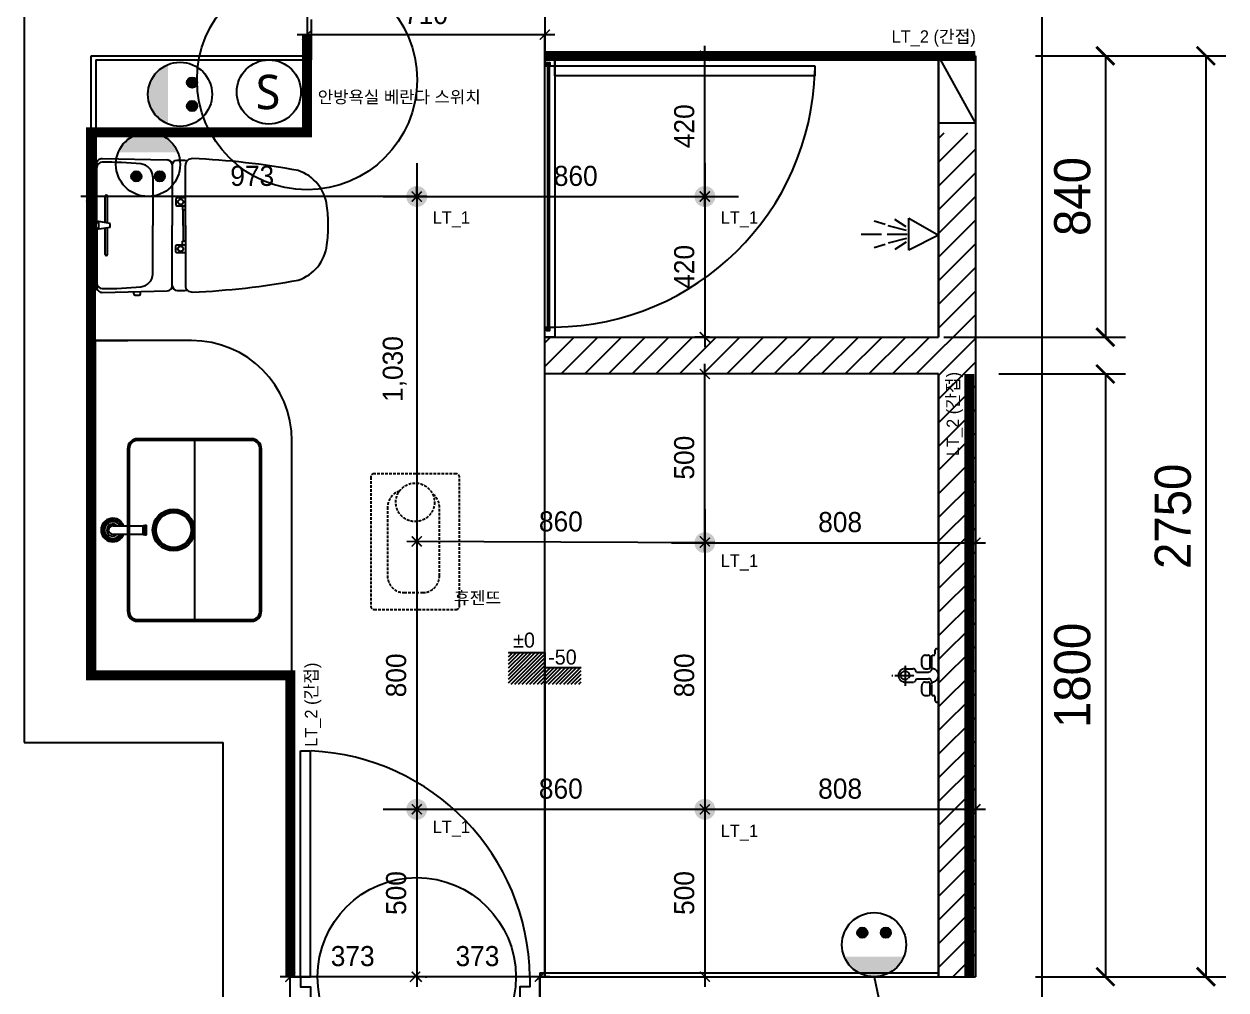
# Model space of a CAD drawing. Header units: millimetres. Extents: x 217202 to 745838, y -6815 to 171372.
# Drawn here: x 364929 to 368518, y 34247 to 37131 of the extents above; entities that cross this region are included whole.
import ezdxf
from ezdxf.enums import TextEntityAlignment as Align

# ---------------------------------------------------------------- set-up
doc = ezdxf.new("R2010")
doc.units = ezdxf.units.MM
doc.header["$PDMODE"] = 3
for name, pattern in [('DASHED', [0.75, 0.5, -0.25]), ('DH-HID2', [1.2, 0.8, -0.4]), ('HIDDEN', [0.375, 0.25, -0.125])]:
    doc.linetypes.add(name, pattern=pattern)
doc.layers.get('DEFPOINTS').update_dxf_attribs({"color": 248})
for name, color, linetype in [('03-WAL NEW', 3, 'Continuous'), ('06-FUR', 6, 'Continuous'), ('06-LIGHT', 4, 'Continuous'), ('07-DIM', 5, 'Continuous'), ('BATH', 4, 'Continuous'), ('C-WALL1', 2, 'Continuous'), ('CO-BATH', 6, 'Continuous'), ('FIN', 2, 'Continuous'), ('FU-FURM', 251, 'DH-HID2'), ('FUR', 8, 'DASHED'), ('HAT', 5, 'Continuous'), ('HL', 6, 'HIDDEN'), ('RC-LIGHT', 7, 'Continuous'), ('TOILET-1', 6, 'Continuous'), ('도면층4', 4, 'Continuous'), ('도면층5', 5, 'Continuous'), ('설비', 140, 'Continuous')]:
    doc.layers.add(name, color=color, linetype=linetype)
doc.styles.add('HY 울릉도 L', font='')
doc.styles.get("Standard").update_dxf_attribs({"font": ''})
doc.styles.add('YOURNAME', font='HY울릉도M.TTF')
doc.styles.add('코레일둥고', font='Korail_Round_Gothic_Medium.ttf')
doc.styles.get('HY 울릉도 L').set_extended_font_data('HY울릉도L')
doc.styles.get('Standard').set_extended_font_data('Haan YGodic 230')
doc.linetypes.add('ZIGZAG', pattern='A,0.0001,-0.2,[131,ltypeshp.shx,S=0.2,R=0,X=-0.2,Y=0],-0.4,[131,ltypeshp.shx,S=0.2,R=180,X=0.2,Y=0],-0.2', length=0.8001)
doc.dimstyles.new('30', dxfattribs={"dimscale": 30, "dimtxt": 2, "dimasz": 1, "dimexe": 1, "dimexo": 1, "dimgap": 1, "dimtad": 1, "dimdec": 0, "dimrnd": 0.05, "dimdsep": 46, "dimlunit": 6, "dimtxsty": 'HY 울릉도 L', "dimblk": 'ARCHTICK', "dimcen": 2.5, "dimdle": 1, "dimclrd": 133, "dimclre": 133, "dimclrt": 30, "dimadec": 0, "dimazin": 0, "dimtfac": 1, "dimtdec": 0, "dimtix": 1, "dimtmove": 2, "dimatfit": 3, "dimldrblk": 'ARCHTICK', "dimfxl": 1, "dimlwd": -1, "dimlwe": -1, "dimarcsym": 0})
doc.dimstyles.new('YOURNAME-60', dxfattribs={"dimscale": 60, "dimtxt": 1.8, "dimasz": 0.9, "dimexe": 1, "dimexo": 3, "dimgap": 0.7, "dimtad": 1, "dimdec": 0, "dimzin": 0, "dimdsep": 46, "dimtxsty": 'YOURNAME', "dimblk": 'ARCHTICK', "dimcen": 0, "dimclrd": 1, "dimclre": 1, "dimclrt": 7, "dimadec": 0, "dimazin": 0, "dimtfac": 1, "dimtdec": 0, "dimtix": 1, "dimtmove": 2, "dimatfit": 3, "dimldrblk": 'ARCHTICK', "dimfxl": 1, "dimtolj": 1, "dimtzin": 0, "dimarcsym": 0})

# ---------------------------------------------------------------- blocks, each defined once
blk = doc.blocks.new('A$C4B2D31F0')
at = {"layer": 'FIN', "color": 4}
for p, q in [((185, 690.9), (20.4, 690.9)), ((37.2, 692.3), (24.7, 692.3)), ((37.2, 692.3), (49.7, 692.3)), ((200.9, 690.9), (365.5, 690.9)), ((47.7, 523.7), (192.9, 523.7)), ((338.2, 523.7), (192.9, 523.7)), ((12.6, 465.9), (192.9, 465.9)), ((373.3, 465.9), (192.9, 465.9)), ((192.9, 426.6), (13.7, 426.6)), ((192.9, 426.6), (372.2, 426.6))]:
    blk.add_line(p, q, dxfattribs=at)
for points in [[(20.4, 690.9), (7.9, 690.9, 0.421209), (-7.1, 675.5), (-2.4, 480.5, 0.001659)], [(365.5, 690.9), (378, 690.9, -0.421209), (392.9, 675.5), (388.3, 480.5, -0.001659)], [(12.6, 465.9, 0.371724), (-1.8, 451.2, 0.003515), (-1, 420.3, 0.320541)], [(373.3, 465.9, -0.371724), (387.7, 451.2, -0.003515), (386.9, 420.3, -0.320541)]]:
    blk.add_lwpolyline(points, format="xyb", dxfattribs=at)
for centre, radius, start, end in [((20.4, 674.9), 16, 90, 179.3116), ((24.7, 707.3), 15, 180, 270), ((49.7, 707.3), 15, 270, 0), ((365.5, 674.9), 16, 0.6884, 90), ((1004.3, 663.1), 1000, 179.3116, 185.9437), ((-618.4, 663.1), 1000, 354.0563, 0.6884), ((49.4, 563.7), 40, 185.9437, 267.5129), ((336.5, 563.7), 40, 272.4871, 354.0563), ((12.6, 480.9), 15, 181.3651, 270), ((373.3, 480.9), 15, 270, 358.6349), ((13.7, 406.6), 20, 90, 182.3333), ((2197.7, 495.6), 2205.9, 182.3333, 190.6081), ((-1811.8, 495.6), 2205.9, 349.3919, 357.6667), ((372.2, 406.6), 20, 357.6667, 90), ((148.7, 128.9), 125.5, 198.2964, 263.4241), ((237.2, 128.9), 125.5, 276.5759, 341.7036), ((192.9, 405.9), 405.9, 261.6993, 270), ((192.9, 405.9), 405.9, 270, 278.3007)]:
    blk.add_arc(centre, radius, start, end, dxfattribs=at)
at = {"layer": 'HL', "linetype": 'Continuous'}
for p, q in [((168.9, 697.3), (168.9, 707.3)), ((168.9, 697.3), (216.9, 697.3)), ((186, 692.5), (180.6, 697.3)), ((181.6, 685.5), (186, 692.5)), ((187, 651.2), (181.6, 685.5)), ((181.6, 685.5), (204.3, 685.5)), ((186, 692.5), (199.9, 692.5)), ((198.9, 651.2), (204.3, 685.5)), ((199.9, 692.5), (205.3, 697.3)), ((204.3, 685.5), (199.9, 692.5)), ((216.9, 697.3), (216.9, 707.3)), ((106.4, 666.3), (184.4, 666.3)), ((106.4, 659.3), (185.5, 659.3)), ((187, 651.2), (198.9, 651.2)), ((200.4, 659.3), (279.4, 659.3)), ((201.4, 666.3), (279.4, 666.3)), ((-16, 576.9), (-16, 564.8)), ((-12, 580.9), (-4.8, 580.9)), ((-12, 560.8), (-4.3, 560.8)), ((192.9, 433.7), (146.6, 433.7)), ((192.9, 433.7), (239.3, 433.7))]:
    blk.add_line(p, q, dxfattribs=at)
for points in [[(110.4, 426.6), (110.4, 450.8, -0.414214), (114.4, 454.8), (130.9, 454.8, -0.414214), (134.9, 450.8), (134.9, 435.2), (134.9, 426.6)], [(134.9, 435.2), (144.6, 435.2, -0.414214), (146.6, 433.2), (146.6, 426.6)], [(251, 435.2), (241.3, 435.2, 0.414214), (239.3, 433.2), (239.3, 426.6)], [(275.5, 426.6), (275.5, 450.8, 0.414214), (271.5, 454.8), (255, 454.8, 0.414214), (251, 450.8), (251, 435.2), (251, 426.6)]]:
    blk.add_lwpolyline(points, format="xyb", dxfattribs=at)
for centre in [(122.9, 440.9), (262.9, 440.9)]:
    blk.add_circle(centre, 8, dxfattribs=at)
for centre, radius, start, end in [((106.4, 662.8), 3.5, 90, 270), ((279.4, 662.8), 3.5, 270, 90), ((-12, 576.9), 4, 90, 180), ((-12, 564.8), 4, 180, 270)]:
    blk.add_arc(centre, radius, start, end, dxfattribs=at)
blk = doc.blocks.new('_ArchTick')
at = {"color": 0, "linetype": 'ByBlock', "const_width": 0.15}
blk.add_lwpolyline([(-0.5, -0.5), (0.5, 0.5)], dxfattribs=at)
blk = doc.blocks.new('*D686')
at = {"layer": 'DEFPOINTS', "color": 0, "transparency": 16777216}
for p in [(366469.4, 34286.4), (367769.7, 34286.4), (366469.4, 33857.8)]:
    blk.add_point(p, dxfattribs=at)
at = {"layer": 'HAT', "color": 1, "lineweight": -2, "transparency": 16777216}
for p, q in [((366469.4, 34106.4), (366469.4, 33797.8)), ((367769.7, 34106.4), (367769.7, 33797.8)), ((367769.7, 33857.8), (366469.4, 33857.8))]:
    blk.add_line(p, q, dxfattribs=at)
at = {"layer": 'HAT', "color": 1, "lineweight": -2, "transparency": 16777216, "xscale": 54, "yscale": 54, "zscale": 54, "rotation": 180}
blk.add_blockref('_ArchTick', (366469.4, 33857.8), dxfattribs=at)
at = {"layer": 'HAT', "color": 1, "lineweight": -2, "transparency": 16777216, "xscale": 54, "yscale": 54, "zscale": 54}
blk.add_blockref('_ArchTick', (367769.7, 33857.8), dxfattribs=at)
at = {"layer": 'HAT', "color": 7, "transparency": 16777216, "insert": (367119.6, 33956), "char_height": 108, "attachment_point": 5, "style": 'YOURNAME'}
blk.add_mtext('\\A1;1300', dxfattribs=at)
blk = doc.blocks.new('*D687')
at = {"layer": 'DEFPOINTS', "color": 0, "transparency": 16777216}
for p in [(365724.4, 34286.4), (366469.4, 34286.4), (365724.4, 33857.8)]:
    blk.add_point(p, dxfattribs=at)
at = {"layer": 'HAT', "color": 1, "lineweight": -2, "transparency": 16777216}
for p, q in [((365724.4, 34106.4), (365724.4, 33797.8)), ((366469.4, 34106.4), (366469.4, 33797.8)), ((366469.4, 33857.8), (365724.4, 33857.8))]:
    blk.add_line(p, q, dxfattribs=at)
at = {"layer": 'HAT', "color": 1, "lineweight": -2, "transparency": 16777216, "xscale": 54, "yscale": 54, "zscale": 54, "rotation": 180}
blk.add_blockref('_ArchTick', (365724.4, 33857.8), dxfattribs=at)
at = {"layer": 'HAT', "color": 1, "lineweight": -2, "transparency": 16777216, "xscale": 54, "yscale": 54, "zscale": 54}
blk.add_blockref('_ArchTick', (366469.4, 33857.8), dxfattribs=at)
at = {"layer": 'HAT', "color": 7, "transparency": 16777216, "insert": (366096.9, 33954.9), "char_height": 108, "attachment_point": 5, "style": 'YOURNAME'}
blk.add_mtext('\\A1;745', dxfattribs=at)
blk = doc.blocks.new('*D633')
at = {"layer": '06-FUR', "color": 133, "transparency": 16777216}
for p, q in [((365774.4, 37129.5), (365774.4, 37129.5)), ((366484.4, 37115.4), (366484.4, 37069.5)), ((366514.4, 37099.5), (365744.4, 37099.5))]:
    blk.add_line(p, q, dxfattribs=at)
at = {"layer": 'DEFPOINTS', "color": 0, "transparency": 16777216}
for p in [(366484.4, 37145.4), (365774.4, 37099.5), (365774.4, 37099.5)]:
    blk.add_point(p, dxfattribs=at)
at = {"layer": '06-FUR', "color": 133, "transparency": 16777216, "xscale": 30, "yscale": 30, "zscale": 30, "rotation": 180}
blk.add_blockref('_ArchTick', (365774.4, 37099.5), dxfattribs=at)
at = {"layer": '06-FUR', "color": 133, "transparency": 16777216, "xscale": 30, "yscale": 30, "zscale": 30}
blk.add_blockref('_ArchTick', (366484.4, 37099.5), dxfattribs=at)
at = {"layer": '06-FUR', "color": 30, "transparency": 16777216, "insert": (366129.4, 37160.8), "char_height": 60, "attachment_point": 5, "style": 'HY 울릉도 L'}
blk.add_mtext('710', dxfattribs=at)
blk = doc.blocks.new('AC-8')
at = {"layer": 'BATH'}
for p, q in [((-50.8, 54), (-0.1, 142.7)), ((-0.1, 142.7), (45.4, 54)), ((45.4, 54), (-50.8, 54)), ((-24.7, 46.5), (-46.3, 12.2)), ((-13.5, 47.3), (-27.7, -7.9)), ((-1.6, 49.5), (-1.6, -10.8)), ((10.4, 47.3), (24.5, -7.9)), ((21.6, 46.5), (43.2, 12.2)), ((-31.4, -16.2), (-41.1, -49)), ((-1.6, -27.3), (-1.6, -88.5)), ((28.3, -16.2), (38, -49))]:
    blk.add_line(p, q, dxfattribs=at)
blk = doc.blocks.new('*D634')
at = {"layer": 'DEFPOINTS', "color": 0, "transparency": 16777216}
for p in [(367769.7, 37036.4), (367769.7, 34286.4), (368457.9, 34286.4)]:
    blk.add_point(p, dxfattribs=at)
at = {"layer": 'HAT', "color": 1, "lineweight": -2, "transparency": 16777216}
for p, q in [((367949.7, 37036.4), (368517.9, 37036.4)), ((368457.9, 37036.4), (368457.9, 34286.4)), ((367949.7, 34286.4), (368517.9, 34286.4))]:
    blk.add_line(p, q, dxfattribs=at)
at = {"layer": 'HAT', "color": 1, "lineweight": -2, "transparency": 16777216, "xscale": 54, "yscale": 54, "zscale": 54}
for p, rotation in [((368457.9, 37036.4), 90), ((368457.9, 34286.4), 270)]:
    blk.add_blockref('_ArchTick', p, dxfattribs=dict(at, rotation=rotation))
at = {"layer": 'HAT', "color": 7, "transparency": 16777216, "insert": (368359.8, 35661.4), "char_height": 108, "attachment_point": 5, "rotation": 90, "style": 'YOURNAME'}
blk.add_mtext('\\A1;2750', dxfattribs=at)
blk = doc.blocks.new('*D635')
at = {"layer": 'DEFPOINTS', "color": 0, "transparency": 16777216}
for p in [(367769.7, 37036.4), (367495.3, 36196.4), (368157.9, 36196.4)]:
    blk.add_point(p, dxfattribs=at)
at = {"layer": 'HAT', "color": 1, "lineweight": -2, "transparency": 16777216}
for p, q in [((367949.7, 37036.4), (368217.9, 37036.4)), ((368157.9, 37036.4), (368157.9, 36196.4)), ((367675.3, 36196.4), (368217.9, 36196.4))]:
    blk.add_line(p, q, dxfattribs=at)
at = {"layer": 'HAT', "color": 1, "lineweight": -2, "transparency": 16777216, "xscale": 54, "yscale": 54, "zscale": 54}
for p, rotation in [((368157.9, 37036.4), 90), ((368157.9, 36196.4), 270)]:
    blk.add_blockref('_ArchTick', p, dxfattribs=dict(at, rotation=rotation))
at = {"layer": 'HAT', "color": 7, "transparency": 16777216, "insert": (368059.7, 36616.4), "char_height": 108, "attachment_point": 5, "rotation": 90, "style": 'YOURNAME'}
blk.add_mtext('\\A1;840', dxfattribs=at)
blk = doc.blocks.new('*D636')
at = {"layer": 'DEFPOINTS', "color": 0, "transparency": 16777216}
for p in [(367659.7, 36086.4), (367769.7, 34286.4), (368157.9, 34286.4)]:
    blk.add_point(p, dxfattribs=at)
at = {"layer": 'HAT', "color": 1, "lineweight": -2, "transparency": 16777216}
for p, q in [((367839.7, 36086.4), (368217.9, 36086.4)), ((368157.9, 36086.4), (368157.9, 34286.4)), ((367949.7, 34286.4), (368217.9, 34286.4))]:
    blk.add_line(p, q, dxfattribs=at)
at = {"layer": 'HAT', "color": 1, "lineweight": -2, "transparency": 16777216, "xscale": 54, "yscale": 54, "zscale": 54}
for p, rotation in [((368157.9, 36086.4), 90), ((368157.9, 34286.4), 270)]:
    blk.add_blockref('_ArchTick', p, dxfattribs=dict(at, rotation=rotation))
at = {"layer": 'HAT', "color": 7, "transparency": 16777216, "insert": (368059.7, 35186.4), "char_height": 108, "attachment_point": 5, "rotation": 90, "style": 'YOURNAME'}
blk.add_mtext('\\A1;1800', dxfattribs=at)
blk = doc.blocks.new('egoo')
at = {"layer": '설비'}
h = blk.add_hatch(color=140, dxfattribs=at)
edge = h.paths.add_edge_path()
edge.add_arc((1015645.3, 443433.7), 22.3, 0, 360)
h = blk.add_hatch(color=140, dxfattribs=at)
edge = h.paths.add_edge_path()
edge.add_arc((1015747.7, 443433.7), 22.3, 0, 360)
h = blk.add_hatch(color=140, dxfattribs=at)
edge = h.paths.add_edge_path()
edge.add_line((1015826.3, 443329.1), (1015566.6, 443329.1))
edge.add_ellipse((1015696.5, 443381.5), major_axis=(99, 99), ratio=1, start_angle=156.9578, end_angle=293.0422)
at = {"layer": '설비', "color": 140}
for centre, radius in [((1015696.5, 443381.5), 140), ((1015645.3, 443433.7), 22.3), ((1015747.7, 443433.7), 22.3)]:
    blk.add_circle(centre, radius, dxfattribs=at)
blk = doc.blocks.new('ghehrth')
at = {"layer": '06-LIGHT'}
h = blk.add_hatch(color=256, dxfattribs=at)
h.dxf.hatch_style = 1
edge = h.paths.add_edge_path()
edge.add_arc((74745, 23106.8), 31.2, 270, 630)
at = {"color": 1, "linetype": 'Continuous'}
for p, q in [((74745, 23006.8), (74745, 23206.8)), ((74645, 23106.8), (74845, 23106.8))]:
    blk.add_line(p, q, dxfattribs=at)
blk = doc.blocks.new('*D643')
at = {"layer": '06-FUR', "color": 133, "transparency": 16777216}
for p, q in [((366101.9, 36646.3), (366101.9, 35556.4)), ((366131.9, 36616.3), (366131.9, 36616.3)), ((366131.9, 35586.4), (366131.9, 35586.4))]:
    blk.add_line(p, q, dxfattribs=at)
at = {"layer": 'DEFPOINTS', "color": 0, "transparency": 16777216}
for p in [(366101.9, 36616.3), (366101.9, 35586.4), (366101.9, 35586.4)]:
    blk.add_point(p, dxfattribs=at)
at = {"layer": '06-FUR', "color": 133, "transparency": 16777216, "xscale": 30, "yscale": 30, "zscale": 30}
for p, rotation in [((366101.9, 36616.3), 90), ((366101.9, 35586.4), 270)]:
    blk.add_blockref('_ArchTick', p, dxfattribs=dict(at, rotation=rotation))
at = {"layer": '06-FUR', "color": 30, "transparency": 16777216, "insert": (366035.9, 36101.3), "char_height": 60, "attachment_point": 5, "rotation": 90, "style": 'HY 울릉도 L'}
blk.add_mtext('1,030', dxfattribs=at)
blk = doc.blocks.new('*D690')
at = {"layer": '06-FUR', "color": 133, "transparency": 16777216}
for p, q in [((366101.9, 35616.4), (366101.9, 34756.4)), ((366131.9, 35586.4), (366131.9, 35586.4)), ((366131.9, 34786.4), (366131.9, 34786.4))]:
    blk.add_line(p, q, dxfattribs=at)
at = {"layer": 'DEFPOINTS', "color": 0, "transparency": 16777216}
for p in [(366101.9, 35586.4), (366101.9, 34786.4), (366101.9, 34786.4)]:
    blk.add_point(p, dxfattribs=at)
at = {"layer": '06-FUR', "color": 133, "transparency": 16777216, "xscale": 30, "yscale": 30, "zscale": 30}
for p, rotation in [((366101.9, 35586.4), 90), ((366101.9, 34786.4), 270)]:
    blk.add_blockref('_ArchTick', p, dxfattribs=dict(at, rotation=rotation))
at = {"layer": '06-FUR', "color": 30, "transparency": 16777216, "insert": (366040.6, 35186.4), "char_height": 60, "attachment_point": 5, "rotation": 90, "style": 'HY 울릉도 L'}
blk.add_mtext('800', dxfattribs=at)
blk = doc.blocks.new('*D691')
at = {"layer": '06-FUR', "color": 133, "transparency": 16777216}
for p, q in [((366101.9, 34816.4), (366101.9, 34256.4)), ((366131.9, 34786.4), (366131.9, 34786.4)), ((366126.9, 34286.4), (366131.9, 34286.4))]:
    blk.add_line(p, q, dxfattribs=at)
at = {"layer": 'DEFPOINTS', "color": 0, "transparency": 16777216}
for p in [(366101.9, 34786.4), (366096.9, 34286.4), (366101.9, 34286.4)]:
    blk.add_point(p, dxfattribs=at)
at = {"layer": '06-FUR', "color": 133, "transparency": 16777216, "xscale": 30, "yscale": 30, "zscale": 30}
for p, rotation in [((366101.9, 34786.4), 90), ((366101.9, 34286.4), 270)]:
    blk.add_blockref('_ArchTick', p, dxfattribs=dict(at, rotation=rotation))
at = {"layer": '06-FUR', "color": 30, "transparency": 16777216, "insert": (366040.6, 34536.4), "char_height": 60, "attachment_point": 5, "rotation": 90, "style": 'HY 울릉도 L'}
blk.add_mtext('500', dxfattribs=at)
blk = doc.blocks.new('*D692')
at = {"layer": '06-FUR', "color": 133, "transparency": 16777216}
for p, q in [((366962, 34816.5), (366962, 34256.4)), ((366992, 34786.5), (366992, 34786.5)), ((366992, 34286.4), (366992, 34286.4))]:
    blk.add_line(p, q, dxfattribs=at)
at = {"layer": 'DEFPOINTS', "color": 0, "transparency": 16777216}
for p in [(366962, 34786.5), (366962, 34286.4), (366962, 34286.4)]:
    blk.add_point(p, dxfattribs=at)
at = {"layer": '06-FUR', "color": 133, "transparency": 16777216, "xscale": 30, "yscale": 30, "zscale": 30}
for p, rotation in [((366962, 34786.5), 90), ((366962, 34286.4), 270)]:
    blk.add_blockref('_ArchTick', p, dxfattribs=dict(at, rotation=rotation))
at = {"layer": '06-FUR', "color": 30, "transparency": 16777216, "insert": (366900.7, 34536.5), "char_height": 60, "attachment_point": 5, "rotation": 90, "style": 'HY 울릉도 L'}
blk.add_mtext('500', dxfattribs=at)
blk = doc.blocks.new('*D693')
at = {"layer": '06-FUR', "color": 133, "transparency": 16777216}
for p, q in [((366962, 35616.5), (366962, 34756.5)), ((366992, 35586.5), (366992, 35586.5)), ((366992, 34786.5), (366992, 34786.5))]:
    blk.add_line(p, q, dxfattribs=at)
at = {"layer": 'DEFPOINTS', "color": 0, "transparency": 16777216}
for p in [(366962, 35586.5), (366962, 34786.5), (366962, 34786.5)]:
    blk.add_point(p, dxfattribs=at)
at = {"layer": '06-FUR', "color": 133, "transparency": 16777216, "xscale": 30, "yscale": 30, "zscale": 30}
for p, rotation in [((366962, 35586.5), 90), ((366962, 34786.5), 270)]:
    blk.add_blockref('_ArchTick', p, dxfattribs=dict(at, rotation=rotation))
at = {"layer": '06-FUR', "color": 30, "transparency": 16777216, "insert": (366900.7, 35186.5), "char_height": 60, "attachment_point": 5, "rotation": 90, "style": 'HY 울릉도 L'}
blk.add_mtext('800', dxfattribs=at)
blk = doc.blocks.new('*D644')
at = {"layer": '06-FUR', "color": 133, "transparency": 16777216}
blk.add_line((366992, 35582.4), (366071.9, 35586.5), dxfattribs=at)
at = {"layer": 'DEFPOINTS', "color": 0, "transparency": 16777216}
for p in [(366101.9, 35586.4), (366101.9, 35586.4), (366962, 35582.5)]:
    blk.add_point(p, dxfattribs=at)
at = {"layer": '06-FUR', "color": 133, "transparency": 16777216, "xscale": 30, "yscale": 30, "zscale": 30}
for p, rotation in [((366101.9, 35586.4), 179.7415608344605), ((366962, 35582.5), 359.7415608344605)]:
    blk.add_blockref('_ArchTick', p, dxfattribs=dict(at, rotation=rotation))
at = {"layer": '06-FUR', "color": 30, "transparency": 16777216, "insert": (366532.2, 35645.8), "char_height": 60, "attachment_point": 5, "rotation": 359.7416, "style": 'HY 울릉도 L'}
blk.add_mtext('860', dxfattribs=at)
blk = doc.blocks.new('*D694')
at = {"layer": '06-FUR', "color": 133, "transparency": 16777216}
for p, q in [((366962, 36646.3), (366962, 36166.4)), ((366992, 36616.3), (366992, 36616.3)), ((366976.4, 36196.4), (366932, 36196.4))]:
    blk.add_line(p, q, dxfattribs=at)
at = {"layer": 'DEFPOINTS', "color": 0, "transparency": 16777216}
for p in [(366962, 36616.3), (366962, 36196.4), (367006.4, 36196.4)]:
    blk.add_point(p, dxfattribs=at)
at = {"layer": '06-FUR', "color": 133, "transparency": 16777216, "xscale": 30, "yscale": 30, "zscale": 30}
for p, rotation in [((366962, 36616.3), 90), ((366962, 36196.4), 270)]:
    blk.add_blockref('_ArchTick', p, dxfattribs=dict(at, rotation=rotation))
at = {"layer": '06-FUR', "color": 30, "transparency": 16777216, "insert": (366900.8, 36406.3), "char_height": 60, "attachment_point": 5, "rotation": 90, "style": 'HY 울릉도 L'}
blk.add_mtext('420', dxfattribs=at)
blk = doc.blocks.new('*D645')
at = {"layer": '06-FUR', "color": 133, "transparency": 16777216}
for p, q in [((366962, 35556.5), (366962, 36116.4)), ((366992, 36086.4), (366992, 36086.4)), ((366992, 35586.5), (366992, 35586.5))]:
    blk.add_line(p, q, dxfattribs=at)
at = {"layer": 'DEFPOINTS', "color": 0, "transparency": 16777216}
for p in [(366962, 36086.4), (366962, 36086.4), (366962, 35586.5)]:
    blk.add_point(p, dxfattribs=at)
at = {"layer": '06-FUR', "color": 133, "transparency": 16777216, "xscale": 30, "yscale": 30, "zscale": 30}
for p, rotation in [((366962, 36086.4), 90), ((366962, 35586.5), 270)]:
    blk.add_blockref('_ArchTick', p, dxfattribs=dict(at, rotation=rotation))
at = {"layer": '06-FUR', "color": 30, "transparency": 16777216, "insert": (366900.7, 35836.5), "char_height": 60, "attachment_point": 5, "rotation": 90, "style": 'HY 울릉도 L'}
blk.add_mtext('500', dxfattribs=at)
blk = doc.blocks.new('*D646')
at = {"layer": '06-FUR', "color": 133, "transparency": 16777216}
for p, q in [((366101.9, 36616.3), (366101.9, 36646.3)), ((366071.9, 36616.3), (366992, 36616.3))]:
    blk.add_line(p, q, dxfattribs=at)
at = {"layer": 'DEFPOINTS', "color": 0, "transparency": 16777216}
for p in [(366962, 36616.3), (366962, 36616.3), (366101.9, 36586.3)]:
    blk.add_point(p, dxfattribs=at)
at = {"layer": '06-FUR', "color": 133, "transparency": 16777216, "xscale": 30, "yscale": 30, "zscale": 30, "rotation": 180}
blk.add_blockref('_ArchTick', (366101.9, 36616.3), dxfattribs=at)
at = {"layer": '06-FUR', "color": 133, "transparency": 16777216, "xscale": 30, "yscale": 30, "zscale": 30}
blk.add_blockref('_ArchTick', (366962, 36616.3), dxfattribs=at)
at = {"layer": '06-FUR', "color": 30, "transparency": 16777216, "insert": (366576.6, 36677.6), "char_height": 60, "attachment_point": 5, "style": 'HY 울릉도 L'}
blk.add_mtext('860', dxfattribs=at)
blk = doc.blocks.new('*D695')
at = {"layer": '06-FUR', "color": 133, "transparency": 16777216}
for p, q in [((366972.4, 37036.4), (366932, 37036.4)), ((366962, 36586.3), (366962, 37066.4)), ((366992, 36616.3), (366992, 36616.3))]:
    blk.add_line(p, q, dxfattribs=at)
at = {"layer": 'DEFPOINTS', "color": 0, "transparency": 16777216}
for p in [(366962, 37036.4), (367002.4, 37036.4), (366962, 36616.3)]:
    blk.add_point(p, dxfattribs=at)
at = {"layer": '06-FUR', "color": 133, "transparency": 16777216, "xscale": 30, "yscale": 30, "zscale": 30}
for p, rotation in [((366962, 37036.4), 90), ((366962, 36616.3), 270)]:
    blk.add_blockref('_ArchTick', p, dxfattribs=dict(at, rotation=rotation))
at = {"layer": '06-FUR', "color": 30, "transparency": 16777216, "insert": (366900.8, 36826.3), "char_height": 60, "attachment_point": 5, "rotation": 90, "style": 'HY 울릉도 L'}
blk.add_mtext('420', dxfattribs=at)
blk = doc.blocks.new('*D647')
at = {"layer": '06-FUR', "color": 133, "transparency": 16777216}
for p, q in [((366101.9, 34956.4), (366101.9, 34756.5)), ((366962, 34816.4), (366962, 34816.5)), ((366071.9, 34786.5), (366992, 34786.5))]:
    blk.add_line(p, q, dxfattribs=at)
at = {"layer": 'DEFPOINTS', "color": 0, "transparency": 16777216}
for p in [(366101.9, 34986.4), (366962, 34786.5), (366962, 34786.4)]:
    blk.add_point(p, dxfattribs=at)
at = {"layer": '06-FUR', "color": 133, "transparency": 16777216, "xscale": 30, "yscale": 30, "zscale": 30, "rotation": 180}
blk.add_blockref('_ArchTick', (366101.9, 34786.5), dxfattribs=at)
at = {"layer": '06-FUR', "color": 133, "transparency": 16777216, "xscale": 30, "yscale": 30, "zscale": 30}
blk.add_blockref('_ArchTick', (366962, 34786.5), dxfattribs=at)
at = {"layer": '06-FUR', "color": 30, "transparency": 16777216, "insert": (366532, 34847.8), "char_height": 60, "attachment_point": 5, "style": 'HY 울릉도 L'}
blk.add_mtext('860', dxfattribs=at)
blk = doc.blocks.new('*D696')
at = {"layer": '06-FUR', "color": 133, "transparency": 16777216}
for p, q in [((366932, 35582.5), (367799.7, 35582.5)), ((367769.7, 35570.9), (367769.7, 35552.5))]:
    blk.add_line(p, q, dxfattribs=at)
at = {"layer": 'DEFPOINTS', "color": 0, "transparency": 16777216}
for p in [(367769.7, 35600.9), (366962, 35582.5), (367769.7, 35582.5)]:
    blk.add_point(p, dxfattribs=at)
at = {"layer": '06-FUR', "color": 133, "transparency": 16777216, "xscale": 30, "yscale": 30, "zscale": 30, "rotation": 180}
blk.add_blockref('_ArchTick', (366962, 35582.5), dxfattribs=at)
at = {"layer": '06-FUR', "color": 133, "transparency": 16777216, "xscale": 30, "yscale": 30, "zscale": 30}
blk.add_blockref('_ArchTick', (367769.7, 35582.5), dxfattribs=at)
at = {"layer": '06-FUR', "color": 30, "transparency": 16777216, "insert": (367365.9, 35643.8), "char_height": 60, "attachment_point": 5, "style": 'HY 울릉도 L'}
blk.add_mtext('808', dxfattribs=at)
blk = doc.blocks.new('*D697')
at = {"layer": '06-FUR', "color": 133, "transparency": 16777216}
for p, q in [((367769.7, 34863.1), (367769.7, 34756.5)), ((366932, 34786.5), (367799.7, 34786.5))]:
    blk.add_line(p, q, dxfattribs=at)
at = {"layer": 'DEFPOINTS', "color": 0, "transparency": 16777216}
for p in [(367769.7, 34893.1), (366962, 34786.5), (367769.7, 34786.5)]:
    blk.add_point(p, dxfattribs=at)
at = {"layer": '06-FUR', "color": 133, "transparency": 16777216, "xscale": 30, "yscale": 30, "zscale": 30, "rotation": 180}
blk.add_blockref('_ArchTick', (366962, 34786.5), dxfattribs=at)
at = {"layer": '06-FUR', "color": 133, "transparency": 16777216, "xscale": 30, "yscale": 30, "zscale": 30}
blk.add_blockref('_ArchTick', (367769.7, 34786.5), dxfattribs=at)
at = {"layer": '06-FUR', "color": 30, "transparency": 16777216, "insert": (367365.9, 34847.8), "char_height": 60, "attachment_point": 5, "style": 'HY 울릉도 L'}
blk.add_mtext('808', dxfattribs=at)
blk = doc.blocks.new('*D698')
at = {"layer": '06-FUR', "color": 133, "transparency": 16777216}
blk.add_line((366499.4, 34286.4), (366066.9, 34286.4), dxfattribs=at)
at = {"layer": 'DEFPOINTS', "color": 0, "transparency": 16777216}
for p in [(366096.9, 34286.4), (366096.9, 34286.4), (366469.4, 34286.4)]:
    blk.add_point(p, dxfattribs=at)
at = {"layer": '06-FUR', "color": 133, "transparency": 16777216, "xscale": 30, "yscale": 30, "zscale": 30, "rotation": 180}
blk.add_blockref('_ArchTick', (366096.9, 34286.4), dxfattribs=at)
at = {"layer": '06-FUR', "color": 133, "transparency": 16777216, "xscale": 30, "yscale": 30, "zscale": 30}
blk.add_blockref('_ArchTick', (366469.4, 34286.4), dxfattribs=at)
at = {"layer": '06-FUR', "color": 30, "transparency": 16777216, "insert": (366283.1, 34347.7), "char_height": 60, "attachment_point": 5, "style": 'HY 울릉도 L'}
blk.add_mtext('373', dxfattribs=at)
blk = doc.blocks.new('*D648')
at = {"layer": '06-FUR', "color": 133, "transparency": 16777216}
blk.add_line((366126.9, 34286.4), (365694.4, 34286.4), dxfattribs=at)
at = {"layer": 'DEFPOINTS', "color": 0, "transparency": 16777216}
for p in [(365724.4, 34286.4), (365724.4, 34286.4), (366096.9, 34286.4)]:
    blk.add_point(p, dxfattribs=at)
at = {"layer": '06-FUR', "color": 133, "transparency": 16777216, "xscale": 30, "yscale": 30, "zscale": 30, "rotation": 180}
blk.add_blockref('_ArchTick', (365724.4, 34286.4), dxfattribs=at)
at = {"layer": '06-FUR', "color": 133, "transparency": 16777216, "xscale": 30, "yscale": 30, "zscale": 30}
blk.add_blockref('_ArchTick', (366096.9, 34286.4), dxfattribs=at)
at = {"layer": '06-FUR', "color": 30, "transparency": 16777216, "insert": (365910.6, 34347.7), "char_height": 60, "attachment_point": 5, "style": 'HY 울릉도 L'}
blk.add_mtext('373', dxfattribs=at)
blk = doc.blocks.new('*D699')
at = {"layer": '06-FUR', "color": 133, "transparency": 16777216}
for p, q in [((365129.4, 36629.2), (365129.4, 36646.3)), ((366131.9, 36616.3), (365099.4, 36616.3))]:
    blk.add_line(p, q, dxfattribs=at)
at = {"layer": 'DEFPOINTS', "color": 0, "transparency": 16777216}
for p in [(365129.4, 36616.3), (366101.9, 36616.3), (365129.4, 36599.2)]:
    blk.add_point(p, dxfattribs=at)
at = {"layer": '06-FUR', "color": 133, "transparency": 16777216, "xscale": 30, "yscale": 30, "zscale": 30, "rotation": 180}
blk.add_blockref('_ArchTick', (365129.4, 36616.3), dxfattribs=at)
at = {"layer": '06-FUR', "color": 133, "transparency": 16777216, "xscale": 30, "yscale": 30, "zscale": 30}
blk.add_blockref('_ArchTick', (366101.9, 36616.3), dxfattribs=at)
at = {"layer": '06-FUR', "color": 30, "transparency": 16777216, "insert": (365610.6, 36677.6), "char_height": 60, "attachment_point": 5, "style": 'HY 울릉도 L'}
blk.add_mtext('973', dxfattribs=at)
blk = doc.blocks.new('swich')
at = {"layer": '설비', "color": 140}
blk.add_circle((372828.6, -86554.1), 84, dxfattribs=at)
at = {"layer": '설비', "color": 140, "insert": (372858.7, -86509.1), "char_height": 90, "attachment_point": 3}
blk.add_mtext_dynamic_manual_height_columns('{\\fMalgun Gothic|b0|i0|c129|p50;S}', width=143.497, gutter_width=1, heights=[0], dxfattribs=at)

msp = doc.modelspace()

# ---------------------------------------------------------------- hatches: boundary and pattern name
h = msp.add_hatch()
h.set_pattern_fill('ANSI31', color=8, scale=2.5, angle=180)
h.set_pattern_definition([(225, (296273.397, -45153.904), (5.6126601, -5.6126601), [])])
h.paths.add_polyline_path([(366375.9, 35254.9), (366484.4, 35254.9), (366484.4, 35209.9), (366592.8, 35209.9), (366592.8, 35159.9), (366375.9, 35159.9)])
at = {"layer": '03-WAL NEW'}
h = msp.add_hatch(dxfattribs=at)
h.set_pattern_fill('_USER', color=8, scale=50, angle=45, pattern_type=0)
h.set_pattern_definition([(45, (59389.754, -33822.176), (-35.355339, 35.355339), [])])
h.paths.add_polyline_path([(367769.7, 36806.4), (367659.7, 36806.4), (367659.7, 36196.4), (366484.4, 36196.4), (366484.4, 36086.4), (367659.7, 36086.4), (367659.7, 34286.4), (367769.7, 34286.4)])
at = {"layer": '설비'}
h = msp.add_hatch(color=10, dxfattribs=at)
edge = h.paths.add_edge_path()
edge.add_line((365359.4, 37010.5), (365359.4, 36832.7))
edge.add_ellipse((365395.2, 36921.6), major_axis=(67.8, 67.8), ratio=1, start_angle=66.9578, end_angle=203.0422, ccw=False)
h = msp.add_hatch(color=10, dxfattribs=at)
edge = h.paths.add_edge_path()
edge.add_arc((365431, 36956.6), 15.3, 0, 360)
h = msp.add_hatch(color=10, dxfattribs=at)
edge = h.paths.add_edge_path()
edge.add_arc((365431, 36886.6), 15.3, 0, 360)
at = {"layer": '설비', "true_color": 0x636466}
h = msp.add_hatch(color=251, dxfattribs=at)
edge = h.paths.add_edge_path()
edge.add_arc((367432.2, 34418), 15.3, 0, 360)
h = msp.add_hatch(color=251, dxfattribs=at)
edge = h.paths.add_edge_path()
edge.add_arc((367502.3, 34418), 15.3, 0, 360)
h = msp.add_hatch(color=251, dxfattribs=at)
edge = h.paths.add_edge_path()
edge.add_line((367556.1, 34346.4), (367378.4, 34346.4))
edge.add_ellipse((367467.3, 34382.2), major_axis=(67.8, 67.8), ratio=1, start_angle=156.9578, end_angle=293.0422)

# ---------------------------------------------------------------- linework, layer by layer
at = {"layer": '06-LIGHT'}
msp.add_line((366514.4, 37024.4), (367659.7, 37024.4), dxfattribs=at)
msp.add_lwpolyline([(366375.9, 35254.9), (366484.4, 35254.9), (366484.4, 35209.9), (366592.8, 35209.9)], dxfattribs=at)
at = {"layer": '07-DIM'}
for p, q in [((365786.4, 37145.4), (365786.4, 37024.4)), ((365144, 37024.4), (365786.4, 37024.4)), ((365144, 37024.4), (365144, 36336.4)), ((365237.6, 36796.1), (365240.2, 36796.1)), ((365129.4, 36186.4), (365129.4, 35186.4)), ((365141.4, 36186.4), (365141.4, 35186.4)), ((365129.4, 35198.4), (365736.4, 35198.4)), ((365129.4, 35186.4), (365724.4, 35186.4)), ((365736.4, 34286.4), (365736.4, 35198.4)), ((366469.4, 34298.4), (367659.7, 34298.4)), ((366469.4, 34298.4), (366469.4, 34286.4))]:
    msp.add_line(p, q, dxfattribs=at)
at = {"layer": 'C-WALL1'}
for p, q in [((364929.4, 38585.9), (364929.4, 34986.4)), ((367969.3, 34086.4), (367969.3, 38585.9)), ((365774.4, 37254.4), (365774.4, 37036.4)), ((366484.4, 37254.4), (366484.4, 37036.4)), ((365129.4, 37036.4), (365774.4, 37036.4)), ((365129.4, 35186.4), (365129.4, 37036.4)), ((366484.4, 37036.4), (367769.7, 37036.4)), ((367769.7, 37036.4), (367769.7, 34286.4)), ((365129.4, 35186.4), (365724.4, 35186.4)), ((365724.4, 33806.4), (365724.4, 35186.4)), ((364929.4, 34986.4), (365524.4, 34986.4)), ((365524.4, 34086.4), (365524.4, 34986.4)), ((366469.4, 34286.4), (367769.7, 34286.4)), ((366469.4, 34286.4), (366469.4, 34086.4)), ((366469.4, 34286.4), (367769.7, 34286.4))]:
    msp.add_line(p, q, dxfattribs=at)
at = {"layer": 'CO-BATH'}
for p, q in [((366491.9, 37016.4), (366491.9, 36216.4)), ((366496.9, 37016.4), (366496.9, 36216.4))]:
    msp.add_line(p, q, dxfattribs=at)
at = {"layer": 'CO-BATH', "color": 8}
for points in [[(366484.4, 37036.4), (366514.4, 37036.4), (366514.4, 36196.4), (366484.4, 36196.4)], [(367290.4, 37006.4), (367290.4, 36976.4), (366514.4, 36976.4), (366514.4, 37006.4)]]:
    msp.add_lwpolyline(points, close=True, dxfattribs=at)
at = {"layer": 'CO-BATH'}
for points in [[(366484.4, 37036.4), (366484.4, 37006.4), (366489.4, 37006.4), (366489.4, 37016.4), (366499.4, 37016.4), (366499.4, 37006.4), (366514.4, 37006.4), (366514.4, 37036.4)], [(366484.4, 36196.4), (366484.4, 36226.4), (366489.4, 36226.4), (366489.4, 36216.4), (366499.4, 36216.4), (366499.4, 36226.4), (366514.4, 36226.4), (366514.4, 36196.4)]]:
    msp.add_lwpolyline(points, close=True, dxfattribs=at)
at = {"layer": 'FU-FURM', "ltscale": 10}
msp.add_lwpolyline([(365964.6, 35778.4), (365964.6, 35393.4, 0.414214), (365974.6, 35383.4), (366219.6, 35383.4, 0.414214), (366229.6, 35393.4), (366229.6, 35778.4, 0.414214), (366219.6, 35788.4), (365974.6, 35788.4, 0.414214)], format="xyb", close=True, dxfattribs=at)
msp.add_lwpolyline([(366049.9, 35736.2, 0.329076), (366014.6, 35688.4), (366014.6, 35483.4, 0.414214), (366064.6, 35433.4), (366119.6, 35433.4, 0.414214), (366169.6, 35483.4), (366169.6, 35688.4, 0.243332), (366148.5, 35729.2)], format="xyb", dxfattribs=at)
msp.add_circle((366097.1, 35703.2), 57.6, dxfattribs=at)
at = {"layer": 'FUR'}
for p, q in [((367619.7, 35246.4), (367629.7, 35246.4)), ((367634.7, 35211.4), (367634.7, 35241.4)), ((367639.7, 35246.4), (367644.7, 35246.4)), ((367639.7, 35206.4), (367639.7, 35246.4)), ((367649.7, 35251.4), (367649.7, 35261.4)), ((367654.7, 35266.4), (367659.7, 35266.4)), ((367659.7, 35106.4), (367659.7, 35266.4)), ((367559.7, 35215.9), (367559.7, 35155.4)), ((367559.7, 35206.4), (367582.9, 35206.4)), ((367609.7, 35216.4), (367609.7, 35236.4)), ((367619.7, 35206.4), (367629.7, 35206.4)), ((367520.5, 35186.4), (367523.2, 35186.4)), ((367529.7, 35186.4), (367587, 35186.4)), ((367592.9, 35196.4), (367629.7, 35196.4)), ((367592.9, 35176.4), (367629.7, 35176.4)), ((367592.9, 35175.4), (367592.9, 35176.4)), ((367559.7, 35166.4), (367583.9, 35166.4)), ((367609.7, 35136.4), (367609.7, 35156.4)), ((367619.7, 35166.4), (367629.7, 35166.4)), ((367634.7, 35131.4), (367634.7, 35161.4)), ((367639.7, 35126.4), (367639.7, 35166.4)), ((367619.7, 35126.4), (367629.7, 35126.4)), ((367639.7, 35126.4), (367644.7, 35126.4)), ((367649.7, 35111.4), (367649.7, 35121.4)), ((367654.7, 35106.4), (367659.7, 35106.4))]:
    msp.add_line(p, q, dxfattribs=at)
msp.add_circle((367559.7, 35186.4), 12.9, dxfattribs=at)
for centre, radius, start, end in [((367619.7, 35236.4), 10, 90, 180), ((367629.7, 35241.4), 5, 0, 90), ((367644.7, 35251.4), 5, 270, 0), ((367654.7, 35261.4), 5, 90, 180), ((367559.7, 35186.4), 20, 90, 180), ((367582.9, 35196.4), 10, 0, 90), ((367619.7, 35216.4), 10, 180, 270), ((367629.7, 35211.4), 5, 270, 0), ((367629.7, 35206.4), 10, 270, 0), ((367639.7, 35186.4), 20, 270, 90), ((367559.7, 35186.4), 20, 180, 270), ((367583.9, 35175.4), 9, 270, 0), ((367629.7, 35166.4), 10, 0, 90), ((367619.7, 35156.4), 10, 90, 180), ((367619.7, 35136.4), 10, 180, 270), ((367629.7, 35161.4), 5, 0, 90), ((367629.7, 35131.4), 5, 270, 0), ((367644.7, 35121.4), 5, 0, 90), ((367654.7, 35111.4), 5, 180, 270)]:
    msp.add_arc(centre, radius, start, end, dxfattribs=at)
at = {"layer": 'HAT', "color": 8}
for p, q in [((365438.4, 35892.9), (365438.4, 35347.9)), ((365289.9, 35634.9), (365294.9, 35634.9)), ((365289.9, 35605.9), (365289.9, 35634.9)), ((365294.9, 35605.9), (365294.9, 35634.9)), ((365194.4, 35632.9), (365284.9, 35632.9)), ((365194.4, 35607.9), (365284.9, 35607.9)), ((365284.9, 35633.9), (365289.9, 35633.9)), ((365284.9, 35606.9), (365284.9, 35633.9)), ((365284.9, 35606.9), (365289.9, 35606.9)), ((365289.9, 35605.9), (365294.9, 35605.9))]:
    msp.add_line(p, q, dxfattribs=at)
for points in [[(365268.4, 35347.9), (365608.4, 35347.9, 0.414214), (365638.4, 35377.9), (365638.4, 35862.9, 0.414214), (365608.4, 35892.9), (365268.4, 35892.9, 0.414214), (365238.4, 35862.9), (365238.4, 35377.9, 0.414214)], [(365268.4, 35352.9), (365608.4, 35352.9, 0.414214), (365633.4, 35377.9), (365633.4, 35862.9, 0.414214), (365608.4, 35887.9), (365268.4, 35887.9, 0.414214), (365243.4, 35862.9), (365243.4, 35377.9, 0.414214)]]:
    msp.add_lwpolyline(points, format="xyb", close=True, dxfattribs=at)
for radius in [62.5, 57.5, 52.5]:
    msp.add_circle((365375.9, 35620.4), radius, dxfattribs=at)
for radius, start, end in [(35, 20.9248, 339.0751), (30, 24.6243, 335.3757), (25, 30, 330), (18, 43.9829, 316.017), (12.5, 90, 270)]:
    msp.add_arc((365194.4, 35620.4), radius, start, end, dxfattribs=at)
at = {"layer": 'RC-LIGHT', "color": 10}
msp.add_line((366484.4, 34286.4), (366484.4, 37099.5), dxfattribs=at)
at = {"layer": 'RC-LIGHT', "color": 10, "const_width": 30}
for points in [[(365724.4, 34286.4), (365724.4, 35186.4), (365129.4, 35186.4), (365129.4, 36808.1), (365774.4, 36808.1), (365774.4, 37099.5)], [(366484.4, 37036.4), (366484.4, 37036.4), (367769.7, 37036.4)], [(367752, 34286.4), (367752, 36086.4)]]:
    msp.add_lwpolyline(points, dxfattribs=at)
at = {"layer": 'TOILET-1'}
for p, q in [((367769.7, 37036.4), (367659.7, 37036.4)), ((367659.7, 37036.4), (367659.7, 36196.4)), ((367659.7, 36196.4), (367659.7, 37036.4)), ((367659.7, 37036.4), (367659.7, 36836.4)), ((367769.7, 36836.4), (367659.7, 37036.4)), ((365129.4, 36186.4), (365129.4, 36926.4)), ((367659.7, 36836.4), (367769.7, 36836.4)), ((367659.7, 36836.4), (367659.7, 36196.4)), ((367659.7, 36836.4), (367659.7, 36196.4)), ((365129.4, 36386.4), (365129.4, 36186.4)), ((365239.4, 36186.4), (365129.4, 36186.4)), ((365129.4, 36186.4), (365239.4, 36186.4)), ((366484.4, 36086.4), (366484.4, 36196.4)), ((366484.4, 36196.4), (367659.7, 36196.4)), ((367659.7, 36086.4), (366484.4, 36086.4)), ((367659.7, 36086.4), (366484.4, 36086.4)), ((367659.7, 36086.4), (367659.7, 34286.4)), ((367659.7, 34286.4), (367659.7, 36086.4)), ((366484.4, 35210.3), (366484.4, 34286.4))]:
    msp.add_line(p, q, dxfattribs=at)
at = {"layer": 'TOILET-1', "color": 240}
msp.add_line((367467.3, 34286.4), (367617, 33594.7), dxfattribs=at)
at = {"layer": 'TOILET-1'}
msp.add_lwpolyline([(365429.4, 36186.4), (365129.4, 36186.4), (365129.4, 35186.4), (365729.4, 35186.4), (365729.4, 35886.4)], dxfattribs=at)
at = {"layer": 'TOILET-1', "color": 240, "linetype": 'ZIGZAG', "ltscale": 50, "true_color": 0xed1f24}
for centre, radius in [((365774.4, 36964.8), 328.6), ((366101.9, 34286.4), 296)]:
    msp.add_circle(centre, radius, dxfattribs=at)
at = {"layer": 'TOILET-1'}
for centre, radius, start, end in [((366505.3, 37011.6), 785.3, 270.6589, 358.5231), ((365429.4, 35886.4), 300, 0, 90)]:
    msp.add_arc(centre, radius, start, end, dxfattribs=at)
at = {"layer": '도면층4'}
for p, q in [((365754.4, 34961.4), (365784.4, 34961.4)), ((365754.4, 34286.4), (365754.4, 34961.4)), ((365784.4, 34286.4), (365784.4, 34961.4)), ((366469.4, 34286.4), (365724.4, 34286.4)), ((365754.4, 34286.4), (365784.4, 34286.4))]:
    msp.add_line(p, q, dxfattribs=at)
for points in [[(365724.4, 34286.4), (365754.4, 34286.4), (365754.4, 34256.4), (365784.4, 34256.4), (365784.4, 34116.4), (365754.4, 34116.4), (365754.4, 34086.4), (365724.4, 34086.4), (365724.4, 34286.4)], [(366469.4, 34286.4), (366439.4, 34286.4), (366439.4, 34256.4), (366409.4, 34256.4), (366409.4, 34116.4), (366439.4, 34116.4), (366439.4, 34086.4), (366469.4, 34086.4), (366469.4, 34286.4)]]:
    msp.add_lwpolyline(points, dxfattribs=at)
at = {"layer": '도면층5'}
msp.add_arc((365755.6, 34277.6), 683.9, 0.7397, 87.3773, dxfattribs=at)
at = {"layer": '설비', "color": 10}
for centre, radius in [((365395.2, 36921.6), 95.8), ((365431, 36956.6), 15.3), ((365431, 36886.6), 15.3)]:
    msp.add_circle(centre, radius, dxfattribs=at)
at = {"layer": '설비', "color": 251, "true_color": 0x636466}
for centre, radius in [((367467.3, 34382.2), 95.8), ((367432.2, 34418), 15.3), ((367502.3, 34418), 15.3)]:
    msp.add_circle(centre, radius, dxfattribs=at)

# ---------------------------------------------------------------- block references
at = {"layer": '06-LIGHT', "rotation": 270}
for p in [(342995.1, 111361.3), (343855.3, 111361.3), (343855.3, 110327.5), (342995.1, 109531.4), (343855.3, 109531.5)]:
    msp.add_blockref('ghehrth', p, dxfattribs=at)
at = {"layer": 'C-WALL1', "rotation": 270}
msp.add_blockref('AC-8', (367517, 36501.3), dxfattribs=at)
at = {"layer": 'RC-LIGHT', "color": 140, "xscale": 0.6845238224412213, "yscale": 0.6845238224412213, "zscale": 0.6845238224412213, "rotation": 180}
msp.add_blockref('egoo', (1060568.1, 340217.5), dxfattribs=at)
at = {"layer": 'TOILET-1', "rotation": 90}
msp.add_blockref('A$C4B2D31F0', (365837.7, 36337.3), dxfattribs=at)
at = {"layer": '설비', "color": 140, "xscale": 1.140873015873041, "yscale": 1.140873015873041, "zscale": 1.140873015873041}
msp.add_blockref('swich', (-59689.8, 135675.8), dxfattribs=at)

# ---------------------------------------------------------------- texts
at = {"layer": '도면층4', "style": '코레일둥고'}
for s, p in [('%%P0', (366389.7, 35269.2)), ('-50', (366494.3, 35218.6))]:
    msp.add_text(s, height=45, dxfattribs=at).set_placement(p)
at = {"layer": '설비', "color": 30, "style": '코레일둥고'}
for s, p in [('LT_2 (간접)', (367519.7, 37112.7)), ('LT_1', (366149.3, 36572.5)), ('LT_1', (367009.5, 36572.5)), ('LT_1', (367009.5, 35547.6)), ('휴젠뜨', (366213, 35436.7)), ('LT_1', (366149.3, 34752.6)), ('LT_1', (367009.5, 34740.8))]:
    msp.add_text(s, height=37.39, dxfattribs=at).set_placement(p, align=Align.TOP_LEFT)
at = {"layer": '설비', "color": 140, "style": '코레일둥고'}
msp.add_text('안방욕실 베란다 스위치', height=36.67, dxfattribs=at).set_placement((365806.1, 36931.9), align=Align.TOP_LEFT)
at = {"layer": '설비', "color": 30, "style": '코레일둥고'}
for p in [(367683.9, 35841), (365767.9, 34973)]:
    msp.add_text('LT_2 (간접)', height=37.39, rotation=90, dxfattribs=at).set_placement(p, align=Align.TOP_LEFT)

# ---------------------------------------------------------------- dimensions: what is measured, and where the dimension line sits
at = {"layer": '06-FUR'}
for base, p1, p2, picture, middle in [((365774.4, 37099.5), (366484.4, 37145.4), (365774.4, 37099.5), '*D633', (366129.4, 37160.8)), ((367769.7, 35582.5), (366962, 35582.5), (367769.7, 35600.9), '*D696', (367365.9, 35643.8)), ((366962, 34786.5), (366101.9, 34986.4), (366962, 34786.4), '*D647', (366532, 34847.8)), ((367769.7, 34786.5), (366962, 34786.5), (367769.7, 34893.1), '*D697', (367365.9, 34847.8)), ((365724.3726753, 34286.3961311), (366096.8726753, 34286.3961311), (365724.3726753, 34286.3961311), '*D648', (365910.6226753, 34347.7394147)), ((366096.8726753, 34286.3961311), (366469.3726753, 34286.3961311), (366096.8726753, 34286.3961311), '*D698', (366283.1226753, 34347.7394147))]:
    dim = msp.add_linear_dim(base=base, p1=p1, p2=p2, dimstyle='30', override={"dimfxl": 1.25}, dxfattribs=at)
    dim.commit()
    dim.dimension.update_dxf_attribs({"geometry": picture, "text_midpoint": middle})
for base, p1, p2, picture, middle in [((366962, 37036.4), (366962, 36616.3), (367002.4, 37036.4), '*D695', (366900.8, 36826.3)), ((366101.9, 35586.4), (366101.9, 36616.3), (366101.9, 35586.4), '*D643', (366035.9, 36101.3)), ((366962, 36196.4), (366962, 36616.3), (367006.4, 36196.4), '*D694', (366900.8, 36406.3)), ((366101.9, 34786.4), (366101.9, 35586.4), (366101.9, 34786.4), '*D690', (366040.6, 35186.4)), ((366101.9, 34286.4), (366101.9, 34786.4), (366096.9, 34286.4), '*D691', (366040.6, 34536.4)), ((366962, 34286.4), (366962, 34786.5), (366962, 34286.4), '*D692', (366900.7, 34536.5))]:
    dim = msp.add_linear_dim(base=base, p1=p1, p2=p2, angle=90, dimstyle='30', override={"dimfxl": 1.25}, dxfattribs=at)
    dim.commit()
    dim.dimension.update_dxf_attribs({"geometry": picture, "text_midpoint": middle})
for base, p1, p2, picture, middle in [((365129.3726753, 36616.276026), (366101.8726753, 36616.276026), (365129.3726753, 36599.234495), '*D699', (365610.6226753, 36677.6193096)), ((366962, 36616.3), (366101.9, 36586.3), (366962, 36616.3), '*D646', (366576.6, 36677.6))]:
    dim = msp.add_linear_dim(base=base, p1=p1, p2=p2, dimstyle='30', override={"dimfxl": 1.25}, dxfattribs=at)
    dim.commit()
    dim.dimension.update_dxf_attribs({"geometry": picture, "text_midpoint": middle, "dimtype": 160})
for p1, p2, picture, middle in [((366962, 35586.5), (366962, 36086.4), '*D645', (366900.7, 35836.5)), ((366962, 35582.5), (366101.9, 35586.4), '*D644', (366532.2, 35645.8)), ((366962, 35586.5), (366962, 34786.5), '*D693', (366900.7, 35186.5))]:
    dim = msp.add_aligned_dim(p1=p1, p2=p2, distance=0, dimstyle='30', override={"dimfxl": 1.25}, dxfattribs=at)
    dim.commit()
    dim.dimension.update_dxf_attribs({"geometry": picture, "text_midpoint": middle})
at = {"layer": 'HAT'}
for base, p1, p2, angle, picture, middle in [((368157.9, 36196.4), (367769.7, 37036.4), (367495.3, 36196.4), 270, '*D635', (368059.7, 36616.4)), ((368457.9, 34286.4), (367769.7, 37036.4), (367769.7, 34286.4), 90, '*D634', (368359.8, 35661.4)), ((368157.9, 34286.4), (367659.7, 36086.4), (367769.7, 34286.4), 270, '*D636', (368059.7, 35186.4))]:
    dim = msp.add_linear_dim(base=base, p1=p1, p2=p2, angle=angle, dimstyle='YOURNAME-60', dxfattribs=at)
    dim.commit()
    dim.dimension.update_dxf_attribs({"geometry": picture, "text_midpoint": middle})
for base, p1, p2, picture, middle in [((365724.4, 33857.8), (366469.4, 34286.4), (365724.4, 34286.4), '*D687', (366096.9, 33954.9)), ((366469.4, 33857.8), (367769.7, 34286.4), (366469.4, 34286.4), '*D686', (367119.6, 33956))]:
    dim = msp.add_linear_dim(base=base, p1=p1, p2=p2, dimstyle='YOURNAME-60', dxfattribs=at)
    dim.commit()
    dim.dimension.update_dxf_attribs({"geometry": picture, "text_midpoint": middle})

doc.saveas('drawing.dxf')
